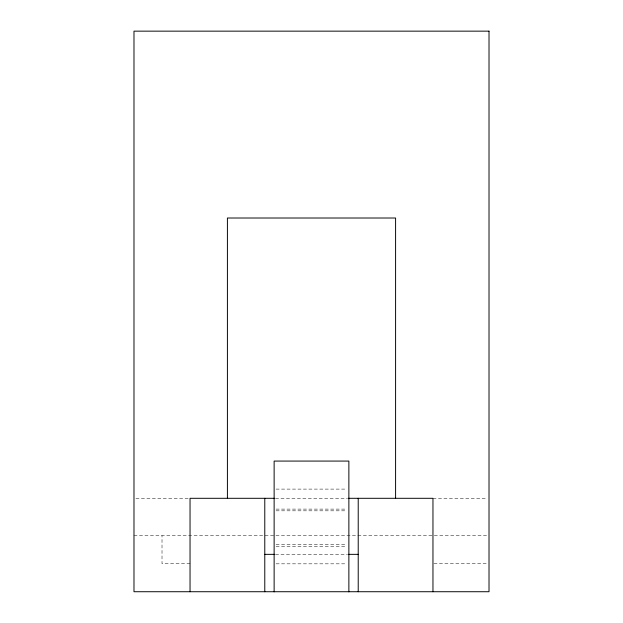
<?xml version="1.0" encoding="UTF-8"?>
<svg xmlns="http://www.w3.org/2000/svg" width="623" height="623" viewBox="0 0 623 623"><rect width="100%" height="100%" fill="white"/><g stroke="black" fill="none" stroke-linecap="round" stroke-linejoin="round"><path stroke-width="0.47" stroke-dasharray="3.12 2.34" d="M276.067 489.102L346.933 489.102M135.915 498.299L189.454 498.299M275.491 498.299L347.509 498.299M432.962 498.299L487.085 498.299M276.067 509.108L346.933 509.108M276.067 510.821L346.933 510.821M133.984 535.671L487.085 535.671M276.067 544.666L346.933 544.666M276.067 546.472L346.933 546.472M275.491 554.353L347.509 554.353M190.038 563.698L162.011 563.698L162.011 535.671M433.927 563.698L487.085 563.698M276.067 563.831L346.933 563.831"/><path stroke-width="0.93" d="M274.517 498.299L190.038 498.299L190.038 591.725M348.483 498.299L432.962 498.299L432.962 591.725M264.783 554.353L274.517 554.353M348.483 554.353L358.217 554.353M395.589 498.299L395.589 218.011L227.411 218.011L227.411 498.299M358.217 498.299L358.217 591.725M348.872 591.85L348.872 461.075L274.128 461.075L274.128 591.85M264.783 498.299L264.783 591.725M489.016 31.15L133.984 31.15L133.984 591.725L489.016 591.725L489.016 31.15"/></g></svg>
